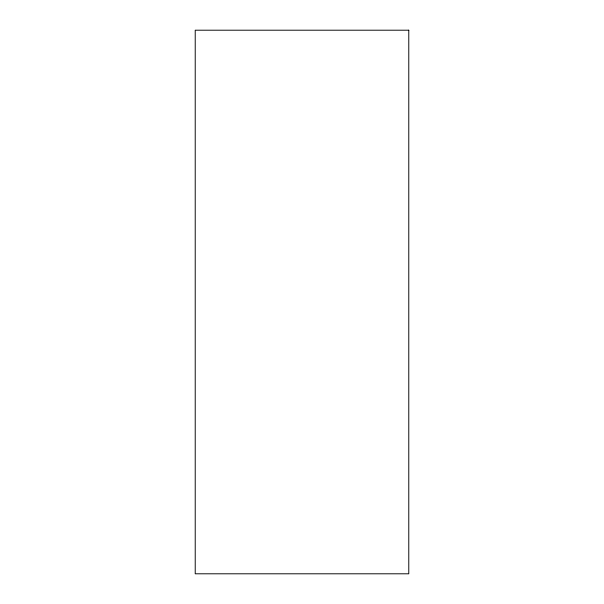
<?xml version="1.0" encoding="UTF-8"?>
<svg xmlns="http://www.w3.org/2000/svg" width="604" height="604" viewBox="0 0 604 604"><rect width="100%" height="100%" fill="white"/><g stroke="black" fill="none" stroke-linecap="round" stroke-linejoin="round"><path stroke-width="0.91" d="M408.78 30.2L195.22 30.2L195.22 573.8L408.78 573.8L408.78 30.2"/></g></svg>
